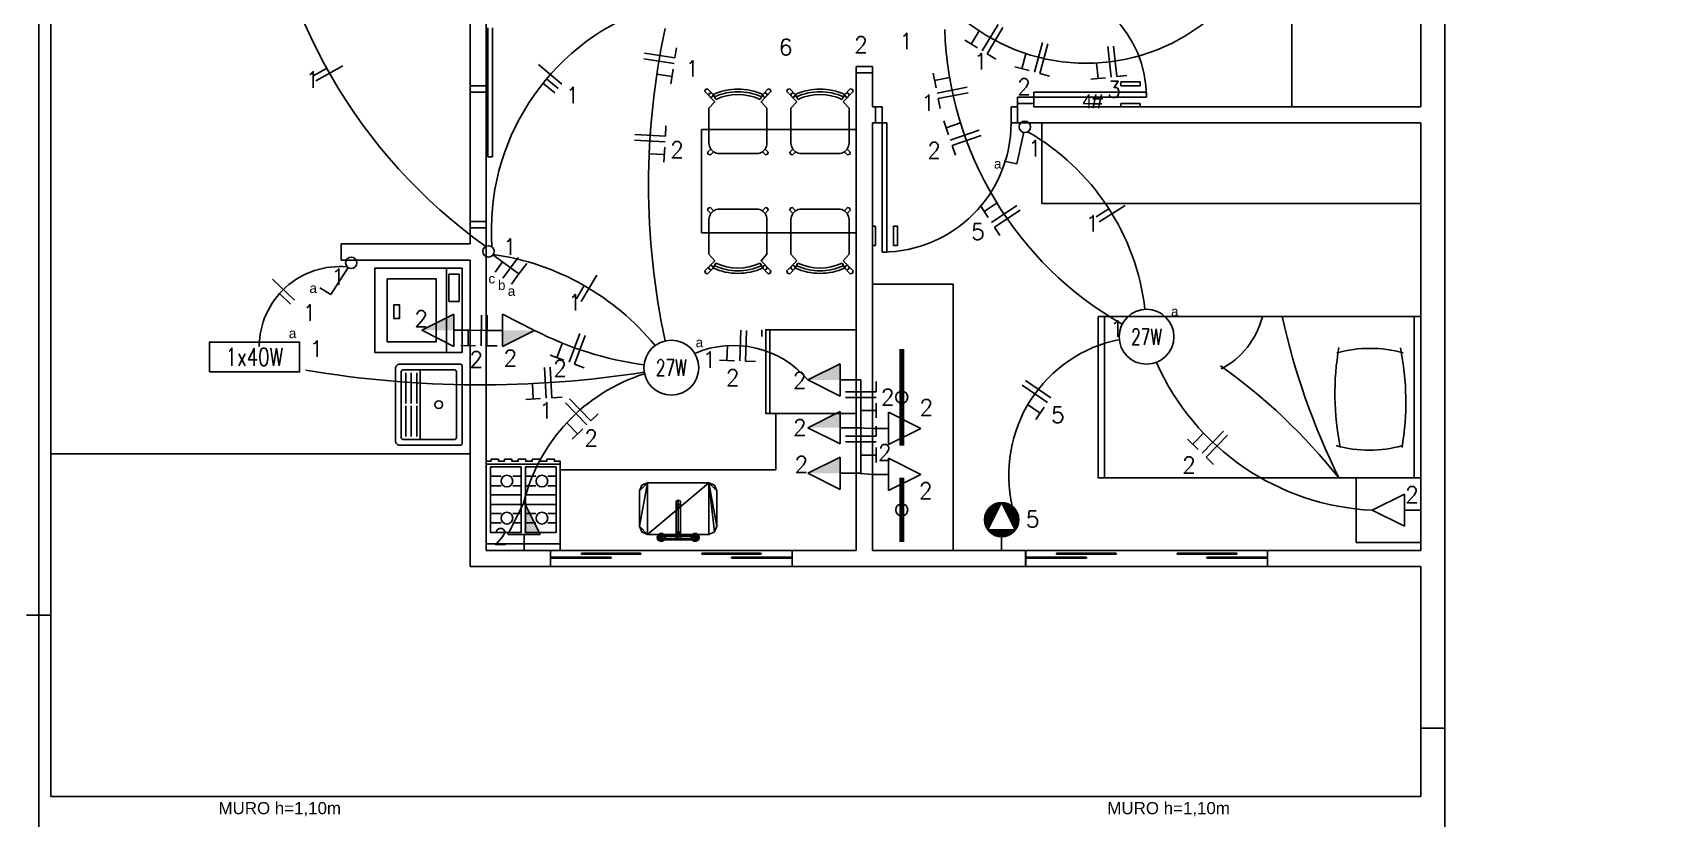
# Model space of a CAD drawing. Header units: metres. Extents: x 49 to 320, y -91 to 27.
# Drawn here: x 169.43 to 179.46, y -58.71 to -53.84 of the extents above; entities that cross this region are included whole.
import ezdxf
from ezdxf.enums import TextEntityAlignment as Align

# ---------------------------------------------------------------- set-up
doc = ezdxf.new("R2010")
doc.units = ezdxf.units.M
doc.header["$LTSCALE"] = 0.2
for name, color, linetype in [('ARQ-___-___-VST', 9, 'Continuous'), ('ARQ-EQP', 24, 'Continuous'), ('ARQ-EQP-___-INT', 7, 'Continuous'), ('ARQ-MOB-___-INT', 7, 'Continuous'), ('BITOLA', 7, 'Continuous'), ('CIRCUITO', 7, 'Continuous'), ('CIRCUITO_FIACAO', 10, 'Continuous'), ('INTERRUPTORES', 6, 'Continuous'), ('LUMINARIAS', 1, 'Continuous'), ('SOMENTE_FIACAO', 3, 'Continuous'), ('SOMENTE_TUBULACAO', 5, 'Continuous'), ('TEXTO_INTERRUPTOR', 7, 'Continuous'), ('TOMADAS', 3, 'Continuous')]:
    doc.layers.add(name, color=color, linetype=linetype)
doc.styles.add('REGUA60', font='arial.ttf')
doc.styles.add('ROMANS', font='romans', dxfattribs={"height": 6})
doc.styles.get("Standard").update_dxf_attribs({"font": 'arial.ttf'})

# ---------------------------------------------------------------- blocks, each defined once
blk = doc.blocks.new('MCCUB1_3')
at = {"color": 254}
mesh = blk.add_polyface(dxfattribs=at)
corners = [(-24, -37, 70), (-22.5, -40.5, 70), (-19, -42, 70), (-24, -15, 70), (-22.5, -11.5, 70), (-19, -10, 70), (19, -10, 70), (19, -42, 70), (24, -15, 70), (24, -37, 70), (22.5, -40.5, 70), (22.5, -11.5, 70), (-24, -37, 85), (-22.5, -40.5, 85), (-19, -42, 85), (19, -42, 85), (22.5, -40.5, 85), (24, -37, 85), (24, -15, 85), (22.5, -11.5, 85), (19, -10, 85), (-19, -10, 85), (-22.5, -11.5, 85), (-24, -15, 85)]
mesh.append_faces([[corners[k] for k in face] for face in [(9, 7, 10), (6, 8, 11)]], dxfattribs={"vtx0": -1, "color": 254})
mesh.append_faces([[corners[k] for k in face] for face in [(0, 2, 3), (3, 2, 4), (4, 2, 5), (5, 2, 6), (8, 7, 9)]], dxfattribs={"vtx0": -1, "vtx1": -1, "color": 254})
mesh.append_faces([[corners[k] for k in face] for face in [(6, 7, 8)]], dxfattribs={"vtx0": -1, "vtx1": -1, "vtx2": -1, "color": 254})
mesh.append_faces([[corners[k] for k in face] for face in [(6, 2, 7)]], dxfattribs={"vtx0": -1, "vtx2": -1, "color": 254})
mesh.append_faces([[corners[k] for k in face] for face in [(12, 13, 0), (13, 14, 1), (14, 15, 2), (15, 16, 7), (16, 17, 10), (17, 18, 9), (18, 19, 8), (19, 20, 11), (20, 21, 6), (21, 22, 5), (22, 23, 4), (23, 12, 3)]], dxfattribs={"vtx1": -1, "color": 254})
mesh.append_faces([[corners[k] for k in face] for face in [(0, 1, 2), (13, 1, 0), (14, 2, 1), (15, 7, 2), (16, 10, 7), (17, 9, 10), (18, 8, 9), (19, 11, 8), (20, 6, 11), (21, 5, 6), (22, 4, 5), (23, 3, 4), (12, 0, 3)]], dxfattribs={"vtx2": -1, "color": 254})
mesh = blk.add_polyface(dxfattribs=at)
corners = [(-1.4, -30.5, 100.3), (-1.4, -30.5, 95.5), (-0.1, -31.3, 95.5), (-0.1, -31.3, 100.6), (-1.4, -29, 99.7), (-1.4, -29, 95.5), (-0.1, -28.3, 99.4), (-0.1, -28.3, 95.5), (1.2, -29, 99.7), (1.2, -29, 95.5), (1.2, -30.5, 100.3), (1.2, -30.5, 95.5), (-1.4, -27.2, 103.6), (-0.1, -27.5, 104.3), (-1.4, -26.6, 102.1), (-0.1, -26.3, 101.3), (1.2, -26.6, 102.1), (1.2, -27.2, 103.6), (-1.4, -10.6, 103.6), (-0.1, -10.3, 104.3), (-1.4, -11.2, 102.1), (-0.1, -11.5, 101.3), (1.2, -11.2, 102.1), (1.2, -10.6, 103.6), (-1.4, -7.6, 100.5), (-0.1, -7, 101), (-1.4, -8.6, 99.5), (-0.1, -9.2, 98.9), (1.2, -8.6, 99.5), (1.2, -7.6, 100.5), (-12.1, -6.6, 100), (-12.1, -7.3, 101.3), (11.9, -7.3, 101.3), (11.9, -6.6, 100), (-12.1, -7.4, 98.7), (11.9, -7.4, 98.7), (-12.1, -8.9, 98.7), (11.9, -8.9, 98.7), (-12.1, -9.6, 100), (11.9, -9.6, 100), (-12.1, -8.8, 101.3), (11.9, -8.8, 101.3), (12.5, -6.6, 106.9), (11.2, -5.7, 106.9), (9.7, -5.7, 106.9), (8.4, -6.6, 106.9), (7.9, -8.1, 106.9), (8.4, -9.6, 106.9), (9.6, -10.5, 106.9), (12.4, -9.6, 106.9), (11.2, -10.5, 106.9), (12.9, -8.1, 106.9), (12.5, -6.6, 101.9), (11.2, -5.7, 101.9), (9.7, -5.7, 101.9), (8.4, -6.6, 101.9), (7.9, -8.1, 101.9), (8.4, -9.6, 101.9), (9.6, -10.5, 101.9), (11.2, -10.5, 101.9), (12.4, -9.6, 101.9), (12.9, -8.1, 101.9), (-8.1, -8.1, 101.9), (-8.5, -6.6, 101.9), (-8.5, -6.6, 106.9), (-8.1, -8.1, 106.9), (-8.6, -9.6, 101.9), (-8.6, -9.6, 106.9), (-9.8, -10.5, 101.9), (-9.8, -10.5, 106.9), (-11.4, -10.5, 101.9), (-11.4, -10.5, 106.9), (-12.6, -9.6, 101.9), (-12.6, -9.6, 106.9), (-13.1, -8.1, 101.9), (-13.1, -8.1, 106.9), (-12.6, -6.6, 101.9), (-12.6, -6.6, 106.9), (-11.3, -5.7, 101.9), (-11.3, -5.7, 106.9), (-9.8, -5.7, 101.9), (-9.8, -5.7, 106.9)]
mesh.append_faces([[corners[k] for k in face] for face in [(30, 31, 32, 33), (34, 30, 33, 35), (36, 34, 35, 37), (38, 36, 37, 39), (40, 38, 39, 41), (31, 40, 41, 32), (52, 53, 43, 42), (53, 54, 44, 43), (54, 55, 45, 44), (55, 56, 46, 45), (56, 57, 47, 46), (57, 58, 48, 47), (58, 59, 50, 48), (59, 60, 49, 50), (60, 61, 51, 49), (61, 52, 42, 51), (62, 63, 64, 65), (66, 62, 65, 67), (68, 66, 67, 69), (70, 68, 69, 71), (72, 70, 71, 73), (74, 72, 73, 75), (76, 74, 75, 77), (78, 76, 77, 79), (80, 78, 79, 81), (63, 80, 81, 64)]], dxfattribs={"color": 254})
mesh.append_faces([[corners[k] for k in face] for face in [(32, 37, 35, 33), (49, 48, 50), (42, 49, 51), (64, 67, 65), (67, 71, 69)]], dxfattribs={"vtx0": -1, "color": 254})
mesh.append_faces([[corners[k] for k in face] for face in [(32, 39, 37), (42, 44, 45), (42, 45, 46), (42, 46, 47), (42, 47, 48), (64, 73, 71), (64, 75, 73), (64, 77, 75), (64, 79, 77)]], dxfattribs={"vtx0": -1, "vtx2": -1, "color": 254})
mesh.append_faces([[corners[k] for k in face] for face in [(24, 18, 19, 25), (26, 20, 18, 24), (27, 21, 20, 26), (28, 22, 21, 27), (29, 23, 22, 28), (25, 19, 23, 29)]], dxfattribs={"vtx1": -1, "color": 254})
mesh.append_faces([[corners[k] for k in face] for face in [(36, 38, 31)]], dxfattribs={"vtx1": -1, "vtx2": -1, "color": 254})
mesh.append_faces([[corners[k] for k in face] for face in [(12, 0, 3, 13), (14, 4, 0, 12), (15, 6, 4, 14), (16, 8, 6, 15), (17, 10, 8, 16), (13, 3, 10, 17), (18, 12, 13, 19), (20, 14, 12, 18), (21, 15, 14, 20), (22, 16, 15, 21), (23, 17, 16, 22), (19, 13, 17, 23)]], dxfattribs={"vtx1": -1, "vtx3": -1, "color": 254})
mesh.append_faces([[corners[k] for k in face] for face in [(32, 41, 39), (30, 34, 36, 31), (38, 40, 31), (42, 43, 44), (64, 81, 79)]], dxfattribs={"vtx2": -1, "color": 254})
mesh.append_faces([[corners[k] for k in face] for face in [(0, 1, 2, 3), (4, 5, 1, 0), (6, 7, 5, 4), (8, 9, 7, 6), (10, 11, 9, 8), (3, 2, 11, 10)]], dxfattribs={"vtx3": -1, "color": 254})
blk = doc.blocks.new('EQF4B__2')
at = {"color": 0}
blk.add_lwpolyline([(25.5, -5), (-25.5, -5), (-25.5, -66.5), (-21.4, -66.5), (-21.4, -67.9), (-16.2, -67.9), (-16.2, -66.5), (-11.3, -66.5), (-11.3, -67.9), (-6.2, -67.9), (-6.2, -66.5), (-1.7, -66.5), (-1.7, -67.9), (3.5, -67.9), (3.5, -66.5), (7.8, -66.5), (7.8, -67.9), (13, -67.9), (13, -66.5), (17, -66.5), (17, -67.9), (22.2, -67.9), (22.2, -66.5), (25.5, -66.5)], close=True, dxfattribs=at)
at = {"layer": 'ARQ-EQP-___-INT'}
for p, q in [((-25.3, -9.7), (25.3, -9.7)), ((-22.6, -24.1), (-16.8, -24.1)), ((-22.6, -30.6), (-16.8, -30.6)), ((-8.7, -24.1), (-1.4, -24.1)), ((-8.7, -30.6), (-1.4, -30.6)), ((1.4, -24.1), (7.2, -24.1)), ((1.4, -30.6), (7.2, -30.6)), ((15.3, -24.1), (22.6, -24.1)), ((15.3, -30.6), (22.6, -30.6)), ((-22.6, -36.7), (-1.4, -36.7)), ((-22.6, -43.3), (-1.4, -43.3)), ((1.4, -36.7), (22.6, -36.7)), ((1.4, -43.3), (22.6, -43.3)), ((-22.6, -49.6), (-16.8, -49.6)), ((-8.7, -49.6), (-1.4, -49.6)), ((1.4, -49.6), (7.2, -49.6)), ((15.3, -49.6), (22.6, -49.6)), ((-25.3, -64.4), (25.3, -64.4)), ((-22.6, -56.1), (-16.8, -56.1)), ((-8.7, -56.1), (-1.4, -56.1)), ((1.4, -56.1), (7.2, -56.1)), ((15.3, -56.1), (22.6, -56.1))]:
    blk.add_line(p, q, dxfattribs=at)
for points in [[(-22.6, -62.6), (-1.4, -62.6), (-1.4, -17.4), (-22.6, -17.4)], [(1.4, -62.6), (22.6, -62.6), (22.6, -17.4), (1.4, -17.4)]]:
    blk.add_lwpolyline(points, close=True, dxfattribs=at)
for centre in [(-12.8, -27.3), (11.3, -27.3), (-12.8, -52.8), (11.3, -52.8)]:
    blk.add_circle(centre, 4.04, dxfattribs=at)
blk = doc.blocks.new('EQREFR22')
at = {"color": 0}
blk.add_lwpolyline([(30.5, -10), (-30.5, -10), (-30.5, -76), (30.5, -76)], close=True, dxfattribs=at)
at = {"layer": 'ARQ-EQP-___-INT'}
for p, q in [((-30.5, -73), (30.5, -73)), ((-30.5, -79), (-25.5, -79))]:
    blk.add_line(p, q, dxfattribs=at)
blk = doc.blocks.new('MBCAD4_2')
at = {"color": 0}
blk.add_lwpolyline([(0, 49.7, 0.106639), (-19.2, 45.5), (-23.5, 49.9), (-25.1, 49.4), (-25.6, 47.8), (-18, 39.9), (-22.5, 34.9), (-22.5, 7.9, 0.159591), (-21, 3.3), (-23.5, 0.8), (-23, -0.8), (-21.3, -1.3), (-19, 1.2, 0.162734), (-14.5, -0.1), (0, -0.1), (14.5, -0.1, 0.162734), (19, 1.2), (21.3, -1.3), (23, -0.8), (23.5, 0.8), (21, 3.3, 0.159591), (22.5, 7.9), (22.5, 34.9), (18, 39.9), (25.6, 47.8), (25.1, 49.4), (23.5, 49.9), (19.2, 45.5, 0.106639), (0, 49.7)], format="xyb", dxfattribs=at)
at = {"layer": 'ARQ-MOB-___-INT'}
for p, q in [((-17.2, 41.8), (-19.2, 45.5)), ((17.2, 41.8), (19.2, 45.5)), ((-19, 1.2), (-21, 3.3)), ((19, 1.2), (21, 3.3))]:
    blk.add_line(p, q, dxfattribs=at)
for points in [[(-20.5, 46.8), (-22.2, 46.4), (-22.6, 44.7)], [(-19.2, 45.3), (-20, 43.7), (-21.7, 43.6)], [(19.2, 45.3), (20, 43.7), (21.7, 43.6)], [(20.5, 46.8), (22.2, 46.4), (22.6, 44.7)]]:
    blk.add_lwpolyline(points, dxfattribs=at)
for radius in [43.9, 41.7]:
    blk.add_arc((0, 3.8), radius, 65.5712, 114.3973, dxfattribs=at)
blk = doc.blocks.new('EQLAV1_2')
at = {"color": 0}
blk.add_lwpolyline([(30.8, -10), (-30.8, -10), (-30.8, -73.5), (30.8, -73.5)], close=True, dxfattribs=at)
at = {"layer": 'ARQ-EQP-___-INT'}
blk.add_line((30.8, -21.3), (-30.8, -21.3), dxfattribs=at)
for points in [[(6.4, -19.6), (26.4, -19.6), (26.4, -12.1), (6.4, -12.1)], [(22.9, -64.6), (22.9, -28.8), (-23, -28.8), (-23, -64.6)], [(4, -59.7), (4, -55.7), (-6, -55.7), (-6, -59.7)]]:
    blk.add_lwpolyline(points, close=True, dxfattribs=at)
blk = doc.blocks.new('SAT13S_2')
at = {"layer": 'ARQ-EQP', "color": 0, "linetype": 'ByBlock'}
blk.add_lwpolyline([(-26.5, -48.5), (26.5, -48.5, 0.414214), (29.5, -45.5), (29.5, -1, 0.414214), (28.5, 0), (-28.5, 0, 0.414214), (-29.5, -1), (-29.5, -45.5, 0.414214)], format="xyb", close=True, dxfattribs=at)
at = {"layer": 'ARQ-EQP-___-INT'}
for points in [[(25.5, -27.7), (25.5, -6, 0.414214), (23.5, -4), (-23.5, -4, 0.414214), (-25.5, -6), (-25.5, -27.7)], [(-25.5, -27.8), (-25.5, -29.7, 0.414214), (-24.5, -30.6), (-23.2, -30.6), (23.1, -30.6), (24.5, -30.6, 0.414214), (25.5, -29.7), (25.5, -27.8)], [(-25.5, -30.5), (-25.5, -42.5, 0.414214), (-23.5, -44.5)], [(-23.5, -44.5), (23.5, -44.5, 0.414214), (25.5, -42.5), (25.5, -30.5, 0.414214)], [(-23.2, -33), (-0.9, -33, 0.414214)], [(0.8, -33), (23.1, -33, 0.414214)], [(-23.2, -37), (-0.9, -37, 0.414214)], [(-23.2, -41), (-0.9, -41, 0.414214)], [(0.8, -37), (23.1, -37, 0.414214)], [(0.8, -41), (23.1, -41, 0.414214)]]:
    blk.add_lwpolyline(points, format="xyb", dxfattribs=at)
blk.add_circle((0, -17), 2.8, dxfattribs=at)
blk = doc.blocks.new('MDCSOL_2')
at = {"color": 0}
blk.add_lwpolyline([(100, 0), (0, 0), (0, -200), (100, -200)], close=True, dxfattribs=at)
at = {"layer": 'ARQ-MOB-___-INT'}
for p, q in [((0, -4), (100, -4)), ((0, -196), (100, -196))]:
    blk.add_line(p, q, dxfattribs=at)
for centre, radius, start, end in [((52.9, -178), 168.8, 80.3508, 101.4751), ((96.5, -31.4), 76.8, 164.4859, 195.5141), ((6, -31.9), 76.8, 344.4859, 15.5141), ((47.8, 115.6), 168.8, 260.2113, 281.3355), ((-91.7, 334.7), 430.4, 282.26, 296.444), ((323.6, -332.3), 359.5, 128.467, 144.6276), ((-12, -146.7), 50, 27.333, 76.0256)]:
    blk.add_arc(centre, radius, start, end, dxfattribs=at)
blk = doc.blocks.new('*U359', base_point=(4264.5, 1076.3))
at = {"linetype": 'Continuous'}
blk.add_circle((4264.5, 1076.3), 17, dxfattribs=at)
at = {"linetype": 'Continuous', "style": 'ROMANS', "width": 0.7}
blk.add_text('27W', height=10, dxfattribs=at).set_placement((4264.5, 1076.3), align=Align.MIDDLE)
blk = doc.blocks.new('*U362', base_point=(4559.2, 1095.5))
at = {"linetype": 'Continuous'}
blk.add_circle((4559.2, 1095.5), 17, dxfattribs=at)
at = {"linetype": 'Continuous', "style": 'ROMANS', "width": 0.7}
blk.add_text('27W', height=10, dxfattribs=at).set_placement((4559.2, 1095.5), align=Align.MIDDLE)
blk = doc.blocks.new('*U390', base_point=(4006, 1083))
blk.add_lwpolyline([(3978, 1073.7), (3978, 1092.2), (4034, 1092.2), (4034, 1073.7)], close=True)
at = {"style": 'ROMANS', "width": 0.75}
blk.add_text('1x40W', height=11, dxfattribs=at).set_placement((4006, 1083), align=Align.MIDDLE)
blk = doc.blocks.new('*U403', base_point=(1514.2, 378))
at = {"color": 2}
for p, q in [((1517.5, 383.8), (1521.8, 403.3)), ((1521.8, 403.3), (1529.7, 401.6))]:
    blk.add_line(p, q, dxfattribs=at)
blk.add_circle((1516.8, 380.4), 3.5, dxfattribs=at)
blk = doc.blocks.new('*U406', base_point=(1931.3, 463))
at = {"color": 2}
for p, q in [((1936.3, 467.6), (1947.1, 484.4)), ((1947.1, 484.4), (1953.9, 480.1))]:
    blk.add_line(p, q, dxfattribs=at)
blk.add_circle((1934.4, 464.7), 3.5, dxfattribs=at)
blk = doc.blocks.new('*U409', base_point=(1850.7, 454.4))
for p, q in [((1830.4, 471.5), (1825.6, 465.1)), ((1830.4, 471.5), (1835.1, 478)), ((1846.5, 459.7), (1830.4, 471.5)), ((1835.6, 467.7), (1840.3, 474.2)), ((1835.6, 467.7), (1830.8, 461.3)), ((1840.5, 464.1), (1845.2, 470.5))]:
    blk.add_line(p, q)
blk.add_circle((1849.3, 457.6), 3.5)
blk = doc.blocks.new('*X411')
at = {"color": 0}
for p, q in [((333.6, 763.2), (337.4, 767)), ((335.1, 765.5), (337.2, 767.7)), ((338, 767.5), (339.5, 769.1)), ((338.6, 767.3), (341, 769.7)), ((339.2, 767), (342.2, 770)), ((339.7, 766.7), (343.3, 770.2)), ((340.3, 766.4), (344.3, 770.3)), ((340.9, 766.1), (345.2, 770.3)), ((341.5, 765.8), (346, 770.3)), ((342.1, 765.5), (346.8, 770.2)), ((342.7, 765.2), (347.6, 770)), ((343.3, 764.9), (348.3, 769.9)), ((343.9, 764.6), (348.9, 769.7)), ((344.5, 764.3), (349.6, 769.4)), ((345.1, 764), (350.2, 769.2)), ((345.6, 763.7), (350.8, 768.9)), ((346.2, 763.4), (351.4, 768.5)), ((346.8, 763.1), (351.9, 768.2)), ((347.4, 762.8), (352.4, 767.8)), ((348, 762.5), (352.9, 767.4)), ((348.6, 762.2), (353.4, 767)), ((332.4, 758.5), (337.4, 763.5)), ((332.4, 757.6), (337.4, 762.6)), ((332.5, 759.4), (337.4, 764.3)), ((332.5, 756.7), (337.4, 761.7)), ((332.6, 755.9), (337.4, 760.8)), ((332.7, 760.5), (337.4, 765.2)), ((332.7, 755.2), (337.4, 759.9)), ((332.9, 754.5), (337.4, 759)), ((333, 761.7), (337.4, 766.1)), ((333.1, 753.8), (337.4, 758.1)), ((333.3, 753.2), (337.4, 757.3)), ((333.6, 752.5), (337.4, 756.4)), ((333.9, 752), (337.4, 755.5)), ((342.5, 745.6), (352.1, 755.2)), ((343.3, 745.4), (353.9, 756.1)), ((344.1, 745.4), (355.7, 757)), ((344.9, 745.3), (357.4, 757.8)), ((345.8, 745.4), (357.4, 756.9)), ((346.8, 745.5), (357.3, 755.9)), ((349.2, 761.9), (353.8, 766.6)), ((349.8, 761.7), (354.3, 766.1)), ((350.4, 761.4), (354.7, 765.7)), ((350.9, 761.1), (355, 765.2)), ((351.5, 760.8), (355.4, 764.6)), ((352.1, 760.5), (355.7, 764.1)), ((352.7, 760.2), (356, 763.5)), ((353.3, 759.9), (356.3, 762.9)), ((353.9, 759.6), (356.6, 762.3)), ((354.5, 759.3), (356.8, 761.6)), ((355.1, 759), (357, 761)), ((355.7, 758.7), (357.2, 760.2)), ((356.2, 758.4), (357.3, 759.5)), ((356.8, 758.1), (357.4, 758.7)), ((334.2, 751.4), (337.4, 754.6)), ((334.5, 750.9), (337.4, 753.7)), ((334.9, 750.3), (337.4, 752.8)), ((335.3, 749.8), (337.4, 752)), ((335.7, 749.4), (337.4, 751.1)), ((336.1, 748.9), (337.4, 750.2)), ((336.6, 748.5), (337.4, 749.3)), ((337.1, 748.1), (337.4, 748.4)), ((337.6, 747.7), (338, 748.1)), ((338.1, 747.3), (339.8, 749)), ((338.7, 747), (341.5, 749.9)), ((339.2, 746.7), (343.3, 750.8)), ((339.8, 746.4), (345.1, 751.7)), ((340.5, 746.2), (346.8, 752.5)), ((341.1, 745.9), (348.6, 753.4)), ((341.8, 745.7), (350.4, 754.3)), ((348, 745.7), (357, 754.8)), ((349.2, 746.1), (356.7, 753.5)), ((350.8, 746.8), (355.9, 751.9))]:
    blk.add_line(p, q, dxfattribs=at)
blk = doc.blocks.new('*U413', base_point=(1531.2, 643))
for p, q in [((1531.2, 634.5), (1531.2, 643)), ((1531.2, 613.2), (1522.7, 630.2)), ((1522.7, 630.2), (1539.7, 630.2)), ((1539.7, 630.2), (1531.2, 613.2))]:
    blk.add_line(p, q)
blk.add_circle((1531.2, 623.9), 10.6)
at = {"xscale": 0.85, "yscale": 0.85, "zscale": 0.85, "rotation": 270}
blk.add_blockref('*X411', (887, 917.1), dxfattribs=at)
blk = doc.blocks.new('*U415', base_point=(1271.2, 618))
for p, q in [((1281.2, 628), (1301.2, 618)), ((1281.2, 608), (1281.2, 628)), ((1281.2, 618), (1271.2, 618)), ((1301.2, 618), (1281.2, 608))]:
    blk.add_line(p, q)
blk = doc.blocks.new('*U423', base_point=(1611.2, 595.8))
for p, q in [((1581.2, 595.8), (1601.2, 605.8)), ((1601.2, 605.8), (1601.2, 585.8)), ((1601.2, 585.8), (1581.2, 595.8)), ((1601.2, 595.8), (1611.2, 595.8))]:
    blk.add_line(p, q)
blk = doc.blocks.new('*U424', base_point=(1611.2, 567.3))
for p, q in [((1581.2, 567.3), (1601.2, 577.3)), ((1601.2, 577.3), (1601.2, 557.3)), ((1601.2, 557.3), (1581.2, 567.3)), ((1601.2, 567.3), (1611.2, 567.3))]:
    blk.add_line(p, q)
blk = doc.blocks.new('*U428', base_point=(1621.2, 513.5))
for p, q in [((1631.2, 503.5), (1631.2, 523.5)), ((1631.2, 523.5), (1651.2, 513.5)), ((1631.2, 513.5), (1621.2, 513.5)), ((1651.2, 513.5), (1631.2, 503.5))]:
    blk.add_line(p, q)
blk.add_trace([(1631.2, 513.5), (1631.2, 503.5), (1651.2, 513.5)])
blk = doc.blocks.new('*U429', base_point=(1621.2, 566.9))
for p, q in [((1631.2, 556.9), (1631.2, 576.9)), ((1631.2, 576.9), (1651.2, 566.9)), ((1631.2, 566.9), (1621.2, 566.9)), ((1651.2, 566.9), (1631.2, 556.9))]:
    blk.add_line(p, q)
blk.add_trace([(1631.2, 566.9), (1631.2, 556.9), (1651.2, 566.9)])
blk = doc.blocks.new('*U430', base_point=(1827.3, 643))
for p, q in [((1827.3, 633), (1827.3, 643)), ((1827.3, 613), (1817.3, 633)), ((1817.3, 633), (1837.3, 633)), ((1837.3, 633), (1827.3, 613))]:
    blk.add_line(p, q)
blk.add_trace([(1827.3, 633), (1817.3, 633), (1827.3, 613)])
blk = doc.blocks.new('*U431', base_point=(1860.7, 506.5))
for p, q in [((1870.7, 496.5), (1870.7, 516.5)), ((1870.7, 516.5), (1890.7, 506.5)), ((1870.7, 506.5), (1860.7, 506.5)), ((1890.7, 506.5), (1870.7, 496.5))]:
    blk.add_line(p, q)
blk.add_trace([(1870.7, 506.5), (1870.7, 496.5), (1890.7, 506.5)])
blk = doc.blocks.new('*U432', base_point=(1621.2, 595.1))
for p, q in [((1631.2, 585.1), (1631.2, 605.1)), ((1631.2, 605.1), (1651.2, 595.1)), ((1631.2, 595.1), (1621.2, 595.1)), ((1651.2, 595.1), (1631.2, 585.1))]:
    blk.add_line(p, q)
blk.add_trace([(1631.2, 595.1), (1631.2, 585.1), (1651.2, 595.1)])
blk = doc.blocks.new('*U433', base_point=(1850.7, 506.6))
for p, q in [((1820.7, 506.6), (1840.7, 516.6)), ((1840.7, 516.6), (1840.7, 496.6)), ((1840.7, 496.6), (1820.7, 506.6)), ((1840.7, 506.6), (1850.7, 506.6))]:
    blk.add_line(p, q)
blk.add_trace([(1840.7, 506.6), (1840.7, 516.6), (1820.7, 506.6)])
blk = doc.blocks.new('*U435', base_point=(1553.8, 314.6))
at = {"linetype": 'ByBlock'}
blk.add_arc((1478.7, 221.3), 119.7, 51.1867, 128.8133, dxfattribs=at)
blk = doc.blocks.new('*U438', base_point=(1566.3, 320))
at = {"linetype": 'ByBlock'}
for start, end in [(64.7151, 64.7151), (1.8724, 60.2579)]:
    blk.add_arc((1347.9, 312.9), 218.6, start, end, dxfattribs=at)
blk = doc.blocks.new('*U439', base_point=(1555.2, 290.1))
at = {"linetype": 'ByBlock'}
for start, end in [(201.0979, 201.0979), (141.9676, 196.2101)]:
    blk.add_arc((1712.2, 167.2), 199.3, start, end, dxfattribs=at)
blk = doc.blocks.new('*U450', base_point=(1442.2, 493.5))
at = {"linetype": 'ByBlock'}
blk.add_arc((1587.6, 510.5), 146.3, 186.6595, 240.2672, dxfattribs=at)
blk = doc.blocks.new('*U451', base_point=(1458.2, 512.2))
at = {"linetype": 'ByBlock'}
blk.add_arc((1441.2, 596.1), 85.6, 281.4006, 13.1531, dxfattribs=at)
blk = doc.blocks.new('*U452', base_point=(1435.2, 526.4))
at = {"linetype": 'ByBlock'}
blk.add_arc((1294.1, 463.8), 154.4, 23.936, 87.3569, dxfattribs=at)
blk = doc.blocks.new('*U453', base_point=(1739.9, 319.5))
at = {"linetype": 'ByBlock'}
blk.add_arc((1289.7, 416.3), 460.4, 347.8657, 12.1343, dxfattribs=at)
blk = doc.blocks.new('*U460', base_point=(1752.3, 307.9))
at = {"linetype": 'ByBlock'}
blk.add_arc((1702.1, 444.5), 145.5, 290.1609, 4.0559, dxfattribs=at)
blk = doc.blocks.new('*U466', base_point=(1990.1, 212.2))
at = {"linetype": 'ByBlock'}
blk.add_arc((1658.8, 183.2), 332.5, 5.0083, 54.6869, dxfattribs=at)
blk = doc.blocks.new('*U467', base_point=(1721.5, 520.8))
at = {"linetype": 'ByBlock'}
blk.add_arc((1697.5, 576.6), 60.7, 220.323, 293.2558, dxfattribs=at)
blk = doc.blocks.new('*U468', base_point=(1752.5, 533.5))
at = {"linetype": 'ByBlock'}
blk.add_arc((1719, 640), 111.7, 287.5031, 345.998, dxfattribs=at)
blk = doc.blocks.new('*U469', base_point=(1746.1, 516))
at = {"linetype": 'ByBlock'}
blk.add_arc((1868.8, 616.6), 158.7, 219.361, 261.8872, dxfattribs=at)
blk = doc.blocks.new('*U470', base_point=(1752.9, 528))
at = {"linetype": 'ByBlock'}
blk.add_arc((1724.4, 319.3), 210.6, 62.7673, 82.2073, dxfattribs=at)
blk = doc.blocks.new('*U471', base_point=(1752.8, 532.5))
at = {"linetype": 'ByBlock'}
blk.add_arc((1853.9, -116.9), 657.2, 80.4659, 98.8513, dxfattribs=at)
blk = doc.blocks.new('*U472', base_point=(1991.5, 516.7))
at = {"linetype": 'ByBlock'}
for start, end in [(10.214, 10.214), (264.5603, 359.5629)]:
    blk.add_arc((1941.5, 517), 50, start, end, dxfattribs=at)
blk = doc.blocks.new('*U473', base_point=(1850.7, 506.6))
at = {"linetype": 'ByBlock'}
blk.add_lwpolyline([(1850.7, 506.6), (1850.7, 506.6), (1860.7, 506.5), (1860.7, 506.5)], dxfattribs=at)
blk = doc.blocks.new('*U474', base_point=(1621.2, 537.3))
at = {"linetype": 'ByBlock'}
blk.add_lwpolyline([(1621.2, 537.3), (1618.4, 537.3), (1618.4, 566.9), (1621.2, 566.9)], dxfattribs=at)
blk = doc.blocks.new('*U475', base_point=(1621.2, 566.9))
at = {"linetype": 'ByBlock'}
blk.add_lwpolyline([(1621.2, 566.9), (1618.4, 566.9), (1618.4, 595.1), (1621.2, 595.1)], dxfattribs=at)
blk = doc.blocks.new('*U476', base_point=(1621.2, 566.9))
at = {"linetype": 'ByBlock'}
blk.add_lwpolyline([(1621.2, 566.9), (1621.2, 566.9), (1611.2, 567.3), (1611.2, 567.3)], dxfattribs=at)
blk = doc.blocks.new('*U477', base_point=(1621.2, 595.1))
at = {"linetype": 'ByBlock'}
blk.add_lwpolyline([(1621.2, 595.1), (1621.2, 595.1), (1611.2, 595.8), (1611.2, 595.8)], dxfattribs=at)
blk = doc.blocks.new('N')
for p, q in [((0, 9.5), (-6.3, 9.5)), ((0, -9.5), (0, 9.5))]:
    blk.add_line(p, q)
blk = doc.blocks.new('F')
blk.add_line((0, -9.5), (0, 9.5))
blk = doc.blocks.new('T')
at = {"linetype": 'Continuous'}
for p, q in [((4.6, 9.5), (-4.6, 9.5)), ((0, 0), (0, 9.5))]:
    blk.add_line(p, q, dxfattribs=at)
blk = doc.blocks.new('*U487', base_point=(1540.1, 323.7))
at = {"layer": 'SOMENTE_FIACAO', "linetype": 'ByBlock', "rotation": 329.07498224}
for name, p in [('N', (1535.3, 327)), ('F', (1538.3, 325.2)), ('T', (1545.2, 321))]:
    blk.add_blockref(name, p, dxfattribs=at)
blk = doc.blocks.new('*U489', base_point=(1560.8, 355.1))
at = {"layer": 'SOMENTE_FIACAO', "linetype": 'ByBlock', "rotation": 281.2321801000001}
for name, p in [('N', (1561.2, 361.1)), ('F', (1561.8, 357.7)), ('T', (1563.4, 349.8))]:
    blk.add_blockref(name, p, dxfattribs=at)
blk = doc.blocks.new('R')
blk.add_line((0, 0), (0, 9.5))
blk = doc.blocks.new('*U494', base_point=(1464.6, 433.3))
at = {"layer": 'SOMENTE_FIACAO', "linetype": 'ByBlock', "rotation": 302.10964491}
for name, p in [('F', (1462.7, 434.2)), ('R', (1464.6, 431.2))]:
    blk.add_blockref(name, p, dxfattribs=at)
blk = doc.blocks.new('*U496', base_point=(1742, 342.3))
at = {"layer": 'SOMENTE_FIACAO', "linetype": 'ByBlock', "rotation": 80.70374457}
for name, p in [('T', (1745, 347.7)), ('F', (1743.7, 339.7)), ('N', (1743.2, 336.2))]:
    blk.add_blockref(name, p, dxfattribs=at)
blk = doc.blocks.new('*U499', base_point=(1951, 347))
at = {"layer": 'SOMENTE_FIACAO', "linetype": 'ByBlock', "rotation": 299.26544644}
for name, p in [('F', (1948, 347.3)), ('R', (1949.7, 344.2))]:
    blk.add_blockref(name, p, dxfattribs=at)
blk = doc.blocks.new('*U504', base_point=(1812.3, 351.4))
at = {"layer": 'SOMENTE_FIACAO', "linetype": 'ByBlock', "rotation": 49.80434210000001}
for name, p in [('F', (1811, 347.9)), ('R', (1813.3, 350.6)), ('R', (1815.5, 353.3))]:
    blk.add_blockref(name, p, dxfattribs=at)
blk = doc.blocks.new('*U505', base_point=(1789.1, 480.5))
at = {"layer": 'SOMENTE_FIACAO', "linetype": 'ByBlock', "rotation": 329.65297938}
for name, p in [('F', (1787.1, 480.5)), ('R', (1790.1, 478.8))]:
    blk.add_blockref(name, p, dxfattribs=at)
blk = doc.blocks.new('*U506', base_point=(1977, 483.3))
at = {"layer": 'SOMENTE_FIACAO', "linetype": 'ByBlock', "rotation": 46.41548264}
for name, p in [('F', (1976.5, 481.3)), ('R', (1979, 483.8))]:
    blk.add_blockref(name, p, dxfattribs=at)
blk = doc.blocks.new('*U507', base_point=(1816.6, 536.7))
at = {"layer": 'SOMENTE_FIACAO', "linetype": 'ByBlock', "rotation": 3.269272079999999}
for name, p in [('N', (1810.6, 538.9)), ('F', (1814.1, 539.1)), ('T', (1822.2, 539.6))]:
    blk.add_blockref(name, p, dxfattribs=at)
blk = doc.blocks.new('*U531', base_point=(1510.1, 335.1))
at = {"layer": 'SOMENTE_FIACAO', "linetype": 'ByBlock', "rotation": 344.5980592}
for name, p in [('N', (1505, 338.2)), ('F', (1508.3, 337.3)), ('T', (1516.1, 335.2))]:
    blk.add_blockref(name, p, dxfattribs=at)
blk = doc.blocks.new('*U532', base_point=(1554.4, 383.3))
at = {"layer": 'SOMENTE_FIACAO', "linetype": 'ByBlock', "rotation": 288.84336618}
for name, p in [('N', (1552.9, 388.9)), ('F', (1554, 385.6)), ('T', (1556.6, 378))]:
    blk.add_blockref(name, p, dxfattribs=at)
blk = doc.blocks.new('*U541', base_point=(1400.2, 572.7))
at = {"layer": 'SOMENTE_FIACAO', "linetype": 'ByBlock', "rotation": 315.75007743}
for name, p in [('N', (1397.7, 578.4)), ('F', (1400.2, 575.9)), ('T', (1406, 570.3))]:
    blk.add_blockref(name, p, dxfattribs=at)
blk = doc.blocks.new('*U549', base_point=(1749.4, 391.3))
at = {"layer": 'SOMENTE_FIACAO', "linetype": 'ByBlock', "rotation": 86.88894559}
for name, p in [('T', (1749.8, 397.1)), ('N', (1749.2, 385.6)), ('F', (1749.4, 389.1))]:
    blk.add_blockref(name, p, dxfattribs=at)
blk = doc.blocks.new('*U550', base_point=(1695.6, 519.1))
at = {"layer": 'SOMENTE_FIACAO', "linetype": 'ByBlock', "rotation": 358.06436746}
for name, p in [('N', (1689.7, 516.1)), ('F', (1693.2, 516)), ('T', (1701.2, 515.7))]:
    blk.add_blockref(name, p, dxfattribs=at)
blk = doc.blocks.new('*U551', base_point=(1618.6, 550.4))
at = {"layer": 'SOMENTE_FIACAO', "linetype": 'ByBlock', "rotation": 90}
for name, p in [('T', (1618.4, 556.2)), ('F', (1618.4, 548.1)), ('N', (1618.4, 544.6))]:
    blk.add_blockref(name, p, dxfattribs=at)
blk = doc.blocks.new('*U552', base_point=(1618.6, 578))
at = {"layer": 'SOMENTE_FIACAO', "linetype": 'ByBlock', "rotation": 90}
for name, p in [('T', (1618.4, 583.8)), ('F', (1618.4, 575.7)), ('N', (1618.4, 572.2))]:
    blk.add_blockref(name, p, dxfattribs=at)
blk = doc.blocks.new('*U553', base_point=(1795.2, 561.3))
at = {"layer": 'SOMENTE_FIACAO', "linetype": 'ByBlock', "rotation": 44.09993332}
for name, p in [('T', (1800.8, 563.9)), ('N', (1792.5, 555.8)), ('F', (1795, 558.2))]:
    blk.add_blockref(name, p, dxfattribs=at)
blk = doc.blocks.new('*U554', base_point=(1797.2, 514))
at = {"layer": 'SOMENTE_FIACAO', "linetype": 'ByBlock', "rotation": 339.49288918}
for name, p in [('N', (1792.7, 518.7)), ('F', (1796, 517.4)), ('T', (1803.6, 514.6))]:
    blk.add_blockref(name, p, dxfattribs=at)
blk = doc.blocks.new('*U555', base_point=(1856.1, 507))
at = {"layer": 'SOMENTE_FIACAO', "linetype": 'ByBlock', "rotation": 359.3596697}
for name, p in [('N', (1850.3, 506.6)), ('F', (1853.8, 506.6)), ('T', (1861.9, 506.5))]:
    blk.add_blockref(name, p, dxfattribs=at)
blk = doc.blocks.new('*U559', base_point=(1466.6, 338.7))
at = {"layer": 'SOMENTE_FIACAO', "linetype": 'ByBlock', "rotation": 5.888467540000001}
for name, p in [('N', (1460.7, 339.8)), ('F', (1464.2, 340.1)), ('T', (1472.2, 341))]:
    blk.add_blockref(name, p, dxfattribs=at)
blk = doc.blocks.new('bitol')
for p, q in [((2.3, 3.2), (9.5, 3.2)), ((3.1, 6.9), (10.4, 6.9)), ((5.3, 10), (3.3, 0)), ((9.4, 10), (7.4, 0))]:
    blk.add_line(p, q)
at = {"style": 'ROMANS'}
blk.add_attdef('BS', (10.8, 0), '', height=10, dxfattribs=at)
blk = doc.blocks.new('*U566', base_point=(1530.3, 432.1))
at = {"layer": 'SOMENTE_FIACAO', "linetype": 'ByBlock', "rotation": 303.1718478}
for name, p in [('N', (1527.7, 437.3)), ('F', (1529.6, 434.4)), ('T', (1534, 427.6))]:
    blk.add_blockref(name, p, dxfattribs=at)
blk = doc.blocks.new('*U567', base_point=(1510.8, 548.6))
at = {"layer": 'SOMENTE_FIACAO', "linetype": 'ByBlock', "rotation": 55.66643596000002}
for name, p in [('T', (1515.2, 552.6)), ('F', (1508.6, 543)), ('F', (1510.6, 545.9))]:
    blk.add_blockref(name, p, dxfattribs=at)

msp = doc.modelspace()

# ---------------------------------------------------------------- linework, layer by layer
for p, q in [((169.545, -57.453), (169.545, -49.153)), ((178.19, -58.153), (178.19, -49.153)), ((172.145, -51.233), (172.145, -54.173)), ((172.245, -54.173), (172.245, -51.233)), ((177.24, -53.003), (177.24, -54.303)), ((178.04, -53.003), (178.04, -54.303)), ((172.255, -53.813), (172.255, -54.613)), ((172.285, -54.613), (172.285, -53.813)), ((174.54, -54.053), (174.54, -54.093)), ((174.64, -54.053), (174.54, -54.053)), ((174.64, -54.093), (174.64, -54.053)), ((174.54, -54.093), (174.54, -57.053)), ((174.64, -54.093), (174.54, -54.093)), ((174.54, -54.093), (174.64, -54.093)), ((174.64, -54.303), (174.64, -54.093)), ((176.18, -54.148), (176.18, -54.173)), ((176.3, -54.148), (176.18, -54.148)), ((176.3, -54.173), (176.3, -54.148)), ((172.145, -54.173), (172.245, -54.173)), ((172.245, -54.173), (172.145, -54.173)), ((172.145, -54.173), (172.145, -54.213)), ((172.145, -54.213), (172.245, -54.213)), ((172.145, -54.213), (172.145, -55.013)), ((172.145, -54.213), (172.145, -55.013)), ((172.245, -54.213), (172.245, -54.173)), ((172.245, -55.013), (172.245, -54.213)), ((175.54, -54.243), (175.54, -54.283)), ((175.64, -54.243), (175.54, -54.243)), ((176.34, -54.213), (175.64, -54.213)), ((175.64, -54.213), (175.64, -54.243)), ((175.64, -54.283), (175.64, -54.243)), ((175.64, -54.243), (176.34, -54.243)), ((176.18, -54.173), (176.3, -54.173)), ((176.34, -54.243), (176.34, -54.213)), ((174.66, -54.303), (174.64, -54.303)), ((174.66, -54.403), (174.66, -54.303)), ((174.7, -54.303), (174.66, -54.303)), ((174.66, -54.303), (174.66, -54.403)), ((174.7, -54.403), (174.7, -54.303)), ((175.54, -54.303), (175.5, -54.303)), ((175.5, -54.303), (175.5, -54.403)), ((175.54, -54.283), (175.54, -54.303)), ((175.64, -54.283), (175.54, -54.283)), ((175.54, -54.283), (175.64, -54.283)), ((175.54, -54.303), (175.54, -54.403)), ((175.54, -54.403), (175.54, -54.303)), ((175.64, -54.303), (175.64, -54.283)), ((178.04, -54.303), (175.64, -54.303)), ((176.18, -54.283), (176.18, -54.303)), ((176.3, -54.283), (176.18, -54.283)), ((176.3, -54.303), (176.3, -54.283)), ((173.58, -55.084), (173.58, -54.444)), ((173.58, -54.444), (174.54, -54.444)), ((174.64, -57.053), (174.64, -54.403)), ((174.64, -54.403), (174.66, -54.403)), ((174.66, -54.403), (174.7, -54.403)), ((174.7, -54.403), (174.7, -55.203)), ((174.73, -54.403), (174.7, -54.403)), ((174.73, -55.203), (174.73, -54.403)), ((175.5, -54.403), (175.54, -54.403)), ((175.54, -54.403), (178.04, -54.403)), ((175.69, -54.403), (175.69, -54.903)), ((178.04, -54.403), (178.04, -57.053)), ((172.255, -54.613), (172.285, -54.613)), ((175.69, -54.903), (178.04, -54.903)), ((172.145, -55.013), (172.145, -55.053)), ((172.245, -55.013), (172.145, -55.013)), ((172.245, -55.053), (172.145, -55.053)), ((172.145, -55.053), (172.145, -55.153)), ((172.145, -55.053), (172.245, -55.053)), ((172.245, -55.053), (172.245, -55.013)), ((172.245, -57.053), (172.245, -55.053)), ((174.66, -55.043), (174.64, -55.043)), ((174.66, -55.163), (174.66, -55.043)), ((174.77, -55.043), (174.77, -55.163)), ((174.795, -55.043), (174.77, -55.043)), ((174.795, -55.163), (174.795, -55.043)), ((171.345, -55.153), (171.345, -55.253)), ((172.145, -55.153), (171.345, -55.153)), ((174.54, -55.084), (173.58, -55.084)), ((171.345, -55.253), (172.145, -55.253)), ((172.145, -55.253), (172.145, -57.153)), ((174.64, -55.163), (174.66, -55.163)), ((174.7, -55.203), (174.73, -55.203)), ((174.77, -55.163), (174.795, -55.163)), ((174.64, -55.403), (175.14, -55.403)), ((175.14, -55.403), (175.14, -57.053)), ((174.04, -56.203), (174.04, -56.553)), ((172.145, -56.453), (169.545, -56.453)), ((169.545, -56.453), (172.145, -56.453)), ((174.04, -56.553), (172.704, -56.553)), ((177.64, -57.003), (177.64, -56.603)), ((172.643, -57.053), (172.245, -57.053)), ((172.643, -57.153), (172.643, -57.053)), ((172.644, -57.053), (172.643, -57.053)), ((172.643, -57.053), (172.643, -57.153)), ((174.142, -57.053), (172.644, -57.053)), ((172.644, -57.153), (172.644, -57.053)), ((174.143, -57.053), (174.142, -57.053)), ((174.142, -57.053), (174.142, -57.153)), ((174.143, -57.053), (174.143, -57.153)), ((174.54, -57.053), (174.143, -57.053)), ((174.143, -57.153), (174.143, -57.053)), ((175.59, -57.053), (174.64, -57.053)), ((175.59, -57.153), (175.59, -57.053)), ((175.591, -57.053), (175.59, -57.053)), ((175.59, -57.053), (175.59, -57.153)), ((177.089, -57.053), (175.591, -57.053)), ((175.591, -57.153), (175.591, -57.053)), ((177.09, -57.053), (177.089, -57.053)), ((177.089, -57.053), (177.089, -57.153)), ((177.09, -57.053), (177.09, -57.153)), ((178.04, -57.053), (177.09, -57.053)), ((177.09, -57.153), (177.09, -57.053)), ((178.04, -57.003), (177.64, -57.003)), ((172.145, -57.153), (172.643, -57.153)), ((172.643, -57.153), (172.644, -57.153)), ((172.644, -57.153), (174.142, -57.153)), ((173.019, -57.095), (172.65, -57.095)), ((172.65, -57.095), (172.65, -57.1)), ((172.65, -57.1), (173.019, -57.1)), ((173.204, -57.07), (172.835, -57.07)), ((172.835, -57.07), (172.835, -57.075)), ((172.835, -57.075), (173.204, -57.075)), ((173.019, -57.1), (173.019, -57.095)), ((173.204, -57.075), (173.204, -57.07)), ((173.951, -57.07), (173.582, -57.07)), ((173.582, -57.07), (173.582, -57.075)), ((173.582, -57.075), (173.951, -57.075)), ((174.136, -57.095), (173.767, -57.095)), ((173.767, -57.095), (173.767, -57.1)), ((173.767, -57.1), (174.136, -57.1)), ((173.951, -57.075), (173.951, -57.07)), ((174.136, -57.1), (174.136, -57.095)), ((174.142, -57.153), (174.143, -57.153)), ((174.143, -57.153), (175.59, -57.153)), ((175.59, -57.153), (175.591, -57.153)), ((175.591, -57.153), (177.089, -57.153)), ((175.967, -57.095), (175.597, -57.095)), ((175.597, -57.095), (175.597, -57.1)), ((175.597, -57.1), (175.967, -57.1)), ((176.151, -57.07), (175.782, -57.07)), ((175.782, -57.07), (175.782, -57.075)), ((175.782, -57.075), (176.151, -57.075)), ((175.967, -57.1), (175.967, -57.095)), ((176.151, -57.075), (176.151, -57.07)), ((176.899, -57.07), (176.53, -57.07)), ((176.53, -57.07), (176.53, -57.075)), ((176.53, -57.075), (176.899, -57.075)), ((177.083, -57.095), (176.714, -57.095)), ((176.714, -57.095), (176.714, -57.1)), ((176.714, -57.1), (177.083, -57.1)), ((176.899, -57.075), (176.899, -57.07)), ((177.083, -57.1), (177.083, -57.095)), ((177.089, -57.153), (177.09, -57.153)), ((177.09, -57.153), (178.04, -57.153)), ((178.04, -57.153), (178.04, -58.153)), ((169.395, -57.453), (169.545, -57.453)), ((178.04, -58.153), (178.19, -58.153))]:
    msp.add_line(p, q)
for points, const_width in [([(169.47, -48.153), (169.47, -69.153)], 0.01), ([(174.822, -56.103), (174.822, -56.403), (174.822, -55.803)], 0.03), ([(174.822, -56.601), (174.822, -57.001)], 0.03)]:
    msp.add_lwpolyline(points, dxfattribs=dict(const_width=const_width))
for centre in [(174.822, -56.103), (174.822, -56.801)]:
    msp.add_circle(centre, 0.0372)
for centre, radius, start, end in [((175.64, -54.243), 0.7, 0, 90), ((174.7, -54.403), 0.8, 270, 0)]:
    msp.add_arc(centre, radius, start, end)
at = {"layer": 'ARQ-___-___-VST'}
for p, q in [((169.545, -57.453), (169.545, -58.578)), ((178.04, -58.153), (178.04, -58.578)), ((178.19, -59.153), (178.19, -58.153)), ((169.545, -58.578), (178.04, -58.578))]:
    msp.add_line(p, q, dxfattribs=at)

# ---------------------------------------------------------------- block references
at = {"yscale": 0.008, "zscale": 0.008}
for p, xscale in [((173.806, -54.591), 0.008), ((174.315, -54.591), -0.008)]:
    msp.add_blockref('MBCAD4_2', p, dxfattribs=dict(at, xscale=xscale))
for name, p, xscale, yscale, zscale, rotation in [('MBCAD4_2', (173.806, -54.938), -0.008, 0.008, 0.008, 180), ('MBCAD4_2', (174.315, -54.938), 0.008, 0.008, 0.008, 180), ('EQLAV1_2', (172.18, -55.564), -0.0085, 0.0085, 0.0085, 270), ('MDCSOL_2', (178.04, -55.603), 0.01, 0.01, 0.01, 270), ('EQREFR22', (174.625, -55.944), 0.0085, 0.0085, 0.0085, 270), ('SAT13S_2', (172.095, -56.149), -0.0085, 0.0085, 0.0085, 270), ('EQF4B__2', (172.475, -57.098), 0.009000000000000001, 0.009000000000000001, 0.009000000000000001, 180), ('MCCUB1_3', (173.435, -57.053), 0.01, 0.01, 0.01, 180)]:
    msp.add_blockref(name, p, dxfattribs=dict(xscale=xscale, yscale=yscale, zscale=zscale, rotation=rotation))
at = {"layer": 'BITOLA', "linetype": 'ByBlock'}
ref = msp.add_blockref('bitol', (176.088, -54.226), dxfattribs=dict(at, xscale=0.0085, yscale=0.0085, zscale=0.0085, rotation=180))
ref.add_attrib('BS', '4', (175.935, -54.311), dxfattribs={"layer": '0', "height": 0.085, "style": 'ROMANS'})
at = {"layer": 'INTERRUPTORES', "xscale": 0.01, "yscale": 0.01, "zscale": 0.01, "rotation": 180}
for name, p in [('*U403', (175.611, -54.403)), ('*U406', (171.439, -55.253)), ('*U409', (172.245, -55.167))]:
    msp.add_blockref(name, p, dxfattribs=at)
at = {"layer": 'LUMINARIAS', "xscale": 0.01, "yscale": 0.01, "zscale": 0.01}
for name, p in [('*U362', (176.34, -55.728)), ('*U390', (170.808, -55.853)), ('*U359', (173.393, -55.92))]:
    msp.add_blockref(name, p, dxfattribs=at)
at = {"layer": 'SOMENTE_FIACAO', "linetype": 'ByBlock', "xscale": 0.01, "yscale": 0.01, "zscale": 0.01, "rotation": 180}
for name, p in [('*U487', (175.352, -53.86)), ('*U496', (173.333, -54.046)), ('*U531', (175.652, -53.974)), ('*U559', (176.086, -54.01)), ('*U499', (171.242, -54.093)), ('*U504', (172.629, -54.137)), ('*U489', (175.145, -54.174)), ('*U532', (175.209, -54.456)), ('*U549', (173.259, -54.536)), ('*U566', (175.45, -54.944)), ('*U494', (176.107, -54.956)), ('*U505', (172.862, -55.428)), ('*U506', (170.983, -55.456)), ('*U555', (172.192, -55.693)), ('*U554', (172.781, -55.763)), ('*U550', (173.797, -55.814)), ('*U507', (172.587, -55.99)), ('*U551', (174.567, -56.127)), ('*U567', (175.645, -56.109)), ('*U553', (172.801, -56.236)), ('*U552', (174.567, -56.403)), ('*U541', (176.751, -56.35))]:
    msp.add_blockref(name, p, dxfattribs=at)
at = {"layer": 'SOMENTE_TUBULACAO', "linetype": 'Continuous', "xscale": 0.01, "yscale": 0.01, "zscale": 0.01, "rotation": 180}
for name, p in [('*U439', (175.201, -53.524)), ('*U438', (175.089, -53.823)), ('*U466', (170.852, -52.745)), ('*U460', (173.23, -53.702)), ('*U453', (173.354, -53.818)), ('*U435', (175.215, -53.769)), ('*U450', (176.331, -55.558)), ('*U469', (173.292, -55.783)), ('*U472', (170.837, -55.79)), ('*U473', (172.245, -55.689)), ('*U470', (173.224, -55.903)), ('*U467', (173.538, -55.831)), ('*U451', (176.171, -55.745)), ('*U471', (173.225, -55.948)), ('*U468', (173.227, -55.958)), ('*U452', (176.401, -55.887)), ('*U474', (174.54, -55.996)), ('*U475', (174.54, -56.292)), ('*U476', (174.54, -56.292)), ('*U477', (174.54, -56.574))]:
    msp.add_blockref(name, p, dxfattribs=at)
at = {"layer": 'TOMADAS', "xscale": 0.01, "yscale": 0.01, "zscale": 0.01, "rotation": 180}
for name, p in [('*U431', (172.145, -55.688)), ('*U431', (172.145, -55.688)), ('*U433', (172.245, -55.689)), ('*U433', (172.245, -55.689)), ('*U428', (174.54, -55.996)), ('*U428', (174.54, -55.996)), ('*U429', (174.54, -56.292)), ('*U429', (174.54, -56.292)), ('*U424', (174.64, -56.296)), ('*U424', (174.64, -56.296)), ('*U432', (174.54, -56.574)), ('*U432', (174.54, -56.574)), ('*U423', (174.64, -56.581)), ('*U423', (174.64, -56.581)), ('*U430', (172.48, -57.053)), ('*U430', (172.48, -57.053)), ('*U413', (175.441, -57.053)), ('*U413', (175.441, -57.053)), ('*U415', (178.04, -56.803)), ('*U415', (178.04, -56.803))]:
    msp.add_blockref(name, p, dxfattribs=at)

# ---------------------------------------------------------------- texts
at = {"layer": 'ARQ-___-___-VST', "style": 'REGUA60'}
for p in [(170.585, -58.687), (176.097, -58.687)]:
    msp.add_text('MURO h=1,10m', height=0.075, dxfattribs=at).set_placement(p)
at = {"layer": 'CIRCUITO', "style": 'ROMANS'}
for s, p in [('1', (175.605, -54.61)), ('1', (172.349, -55.22)), ('1', (171.283, -55.407)), ('2', (171.799, -55.666)), ('1', (176.114, -55.728)), ('1', (171.149, -55.853)), ('2', (172.352, -55.911)), ('1', (173.586, -55.92)), ('2', (174.146, -56.048)), ('2', (174.932, -56.217)), ('2', (174.147, -56.34)), ('2', (174.157, -56.569)), ('2', (174.928, -56.732)), ('2', (177.943, -56.757)), ('5', (175.591, -56.908)), ('2', (172.291, -57.016))]:
    msp.add_text(s, height=0.1, dxfattribs=at).set_placement(p)
at = {"layer": 'CIRCUITO_FIACAO', "linetype": 'ByBlock', "style": 'ROMANS'}
for s, p in [('1', (174.806, -53.946)), ('6', (174.059, -53.983)), ('2', (174.526, -53.968)), ('1', (173.48, -54.116)), ('1', (175.269, -54.071)), ('1', (171.125, -54.185)), ('2', (175.538, -54.228)), ('3', (176.096, -54.245)), ('1', (172.737, -54.281)), ('1', (174.942, -54.328)), ('2', (173.385, -54.619)), ('2', (174.98, -54.623)), ('5', (175.251, -55.127)), ('1', (175.961, -55.076)), ('1', (171.106, -55.629)), ('1', (172.752, -55.565)), ('2', (172.14, -55.919)), ('2', (172.66, -55.974)), ('2', (173.731, -56.032)), ('2', (174.692, -56.152)), ('1', (172.573, -56.235)), ('5', (175.747, -56.262)), ('2', (172.853, -56.406)), ('2', (174.674, -56.496)), ('2', (176.56, -56.573))]:
    msp.add_text(s, height=0.1, dxfattribs=at).set_placement(p)
at = {"layer": 'TEXTO_INTERRUPTOR'}
for s, p in [('a', (175.417, -54.656)), ('c', (172.28, -55.368)), ('a', (171.172, -55.427)), ('b', (172.341, -55.407)), ('a', (172.402, -55.445)), ('a', (176.515, -55.571)), ('a', (171.044, -55.707)), ('a', (173.567, -55.763))]:
    msp.add_text(s, height=0.06, dxfattribs=at).set_placement(p, align=Align.MIDDLE)

doc.saveas('drawing.dxf')
